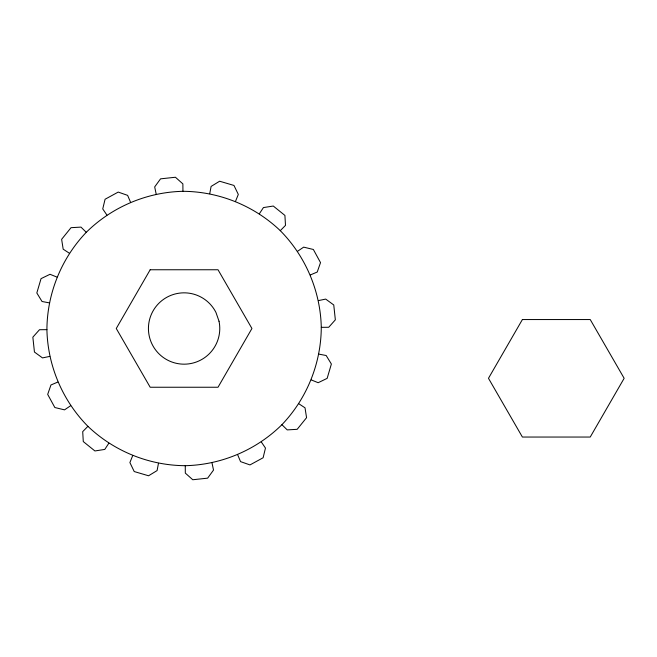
<?xml version="1.0" encoding="UTF-8"?>
<svg xmlns="http://www.w3.org/2000/svg" width="657" height="657" viewBox="0 0 657 657"><rect width="100%" height="100%" fill="white"/><g stroke="black" fill="none" stroke-linecap="round" stroke-linejoin="round"><path stroke-width="0.99" d="M46.91 329.658C47.107 293.589 61.339 258.39 86.272 232.315C111.92 206.947 146.872 192.123 182.942 191.31C219.011 191.507 254.21 205.74 280.284 230.673C305.653 256.32 320.476 291.273 321.281 327.342C321.092 363.411 306.852 398.61 281.927 424.685C256.279 450.053 221.327 464.877 185.258 465.69C149.188 465.493 113.99 451.26 87.915 426.327C62.546 400.68 47.723 365.727 46.91 329.658L39.486 329.724L32.85 337.172L34.443 352.037L42.5 357.909L49.776 356.398M158.477 463.275L157.089 470.576L148.572 475.775L134.225 471.554L129.889 462.569L132.673 455.687M209.723 193.725L211.111 186.424L219.627 181.225L233.966 185.446L238.31 194.431L235.526 201.313M108.848 443.212L104.775 449.421L94.92 450.965L83.283 441.578L82.708 431.624L87.915 426.327M259.351 213.788L263.424 207.579L273.279 206.035L284.916 215.422L285.491 225.376L280.284 230.673M70.677 405.681L64.534 409.861L54.843 407.521L47.682 394.389L50.959 384.969L57.8 382.07M297.522 251.319L303.657 247.139L313.356 249.479L320.517 262.611L317.232 272.031L310.4 274.93M318.423 300.602L325.691 299.091L333.756 304.963L335.349 319.828L328.714 327.276L321.281 327.342M49.324 302.877L42.023 301.489L36.825 292.973L41.046 278.634L50.022 274.289L56.913 277.073M318.875 354.123L326.168 355.511L331.374 364.027L327.153 378.366L318.169 382.711L311.287 379.927M69.387 253.249L63.179 249.175L61.635 239.32L71.022 227.683L80.975 227.108L86.272 232.315M298.812 403.751L305.02 407.825L306.564 417.68L297.178 429.317L287.224 429.892L281.927 424.685M106.919 215.077L102.738 208.934L105.079 199.243L118.211 192.082L127.63 195.367L130.529 202.2M261.281 441.923L265.461 448.066L263.12 457.757L249.988 464.918L240.569 461.633L237.67 454.8M156.194 194.176L154.691 186.908L160.563 178.844L175.427 177.25L182.876 183.886L182.942 191.31M211.997 462.824L213.509 470.092L207.637 478.156L192.772 479.75L185.323 473.114L185.258 465.69M150.182 269.756L116.264 328.5L150.182 387.244L218.017 387.244L251.935 328.5L218.017 269.756L150.182 269.756M522.397 319.548L488.479 378.301L522.397 437.045L590.232 437.045L624.15 378.301L590.232 319.548L522.397 319.548M219.027 321.248L215.956 312.453A35.675 35.675 0 0 0 156.095 306.408A35.675 35.675 0 0 0 175.912 363.222A35.675 35.675 0 0 0 219.027 321.248"/></g></svg>
